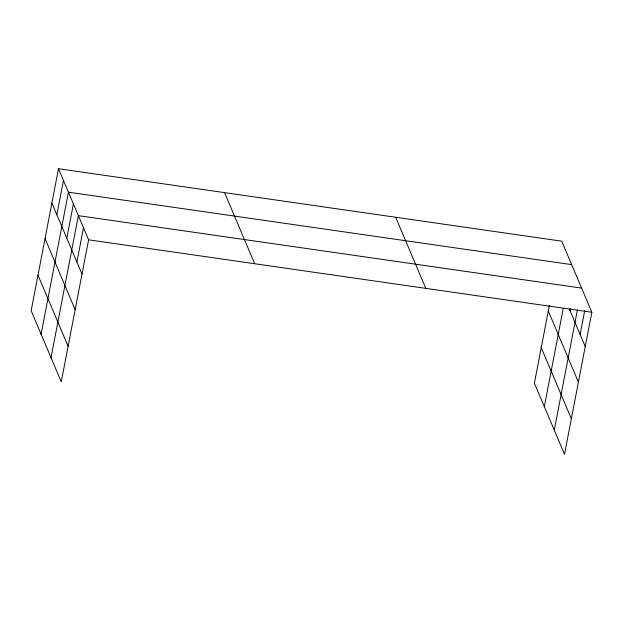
<?xml version="1.0" encoding="UTF-8"?>
<svg xmlns="http://www.w3.org/2000/svg" width="623" height="623" viewBox="0 0 623 623"><rect width="100%" height="100%" fill="white"/><g stroke="black" fill="none" stroke-linecap="round" stroke-linejoin="round"><path stroke-width="0.93" d="M58.492 168.724L31.15 310.729L61.264 381.829L88.606 239.824L58.492 168.724L561.736 241.171L591.85 312.271L564.508 454.276L534.394 383.176L549.369 305.402M56.857 214.756L63.46 180.46M41.087 334.193L68.429 192.188L571.673 264.635M66.793 238.22L73.397 203.923M51.024 357.657L78.366 215.651L581.609 288.099M76.886 262.042L83.49 227.738M544.331 406.64L563.27 308.292M570.037 310.667L570.403 308.759M554.268 430.104L577.389 310.013M580.122 334.489L584.709 310.667M88.606 239.824L591.85 312.271M569.329 308.992L585.246 346.575M548.287 311.017L578.401 382.117M541.239 347.634L571.346 418.734M395.667 217.263L425.782 288.363M224.568 192.632L254.675 263.731M51.888 203.028L82.002 274.128M45.043 238.57L75.157 309.67M37.995 275.187L68.109 346.287"/></g></svg>
